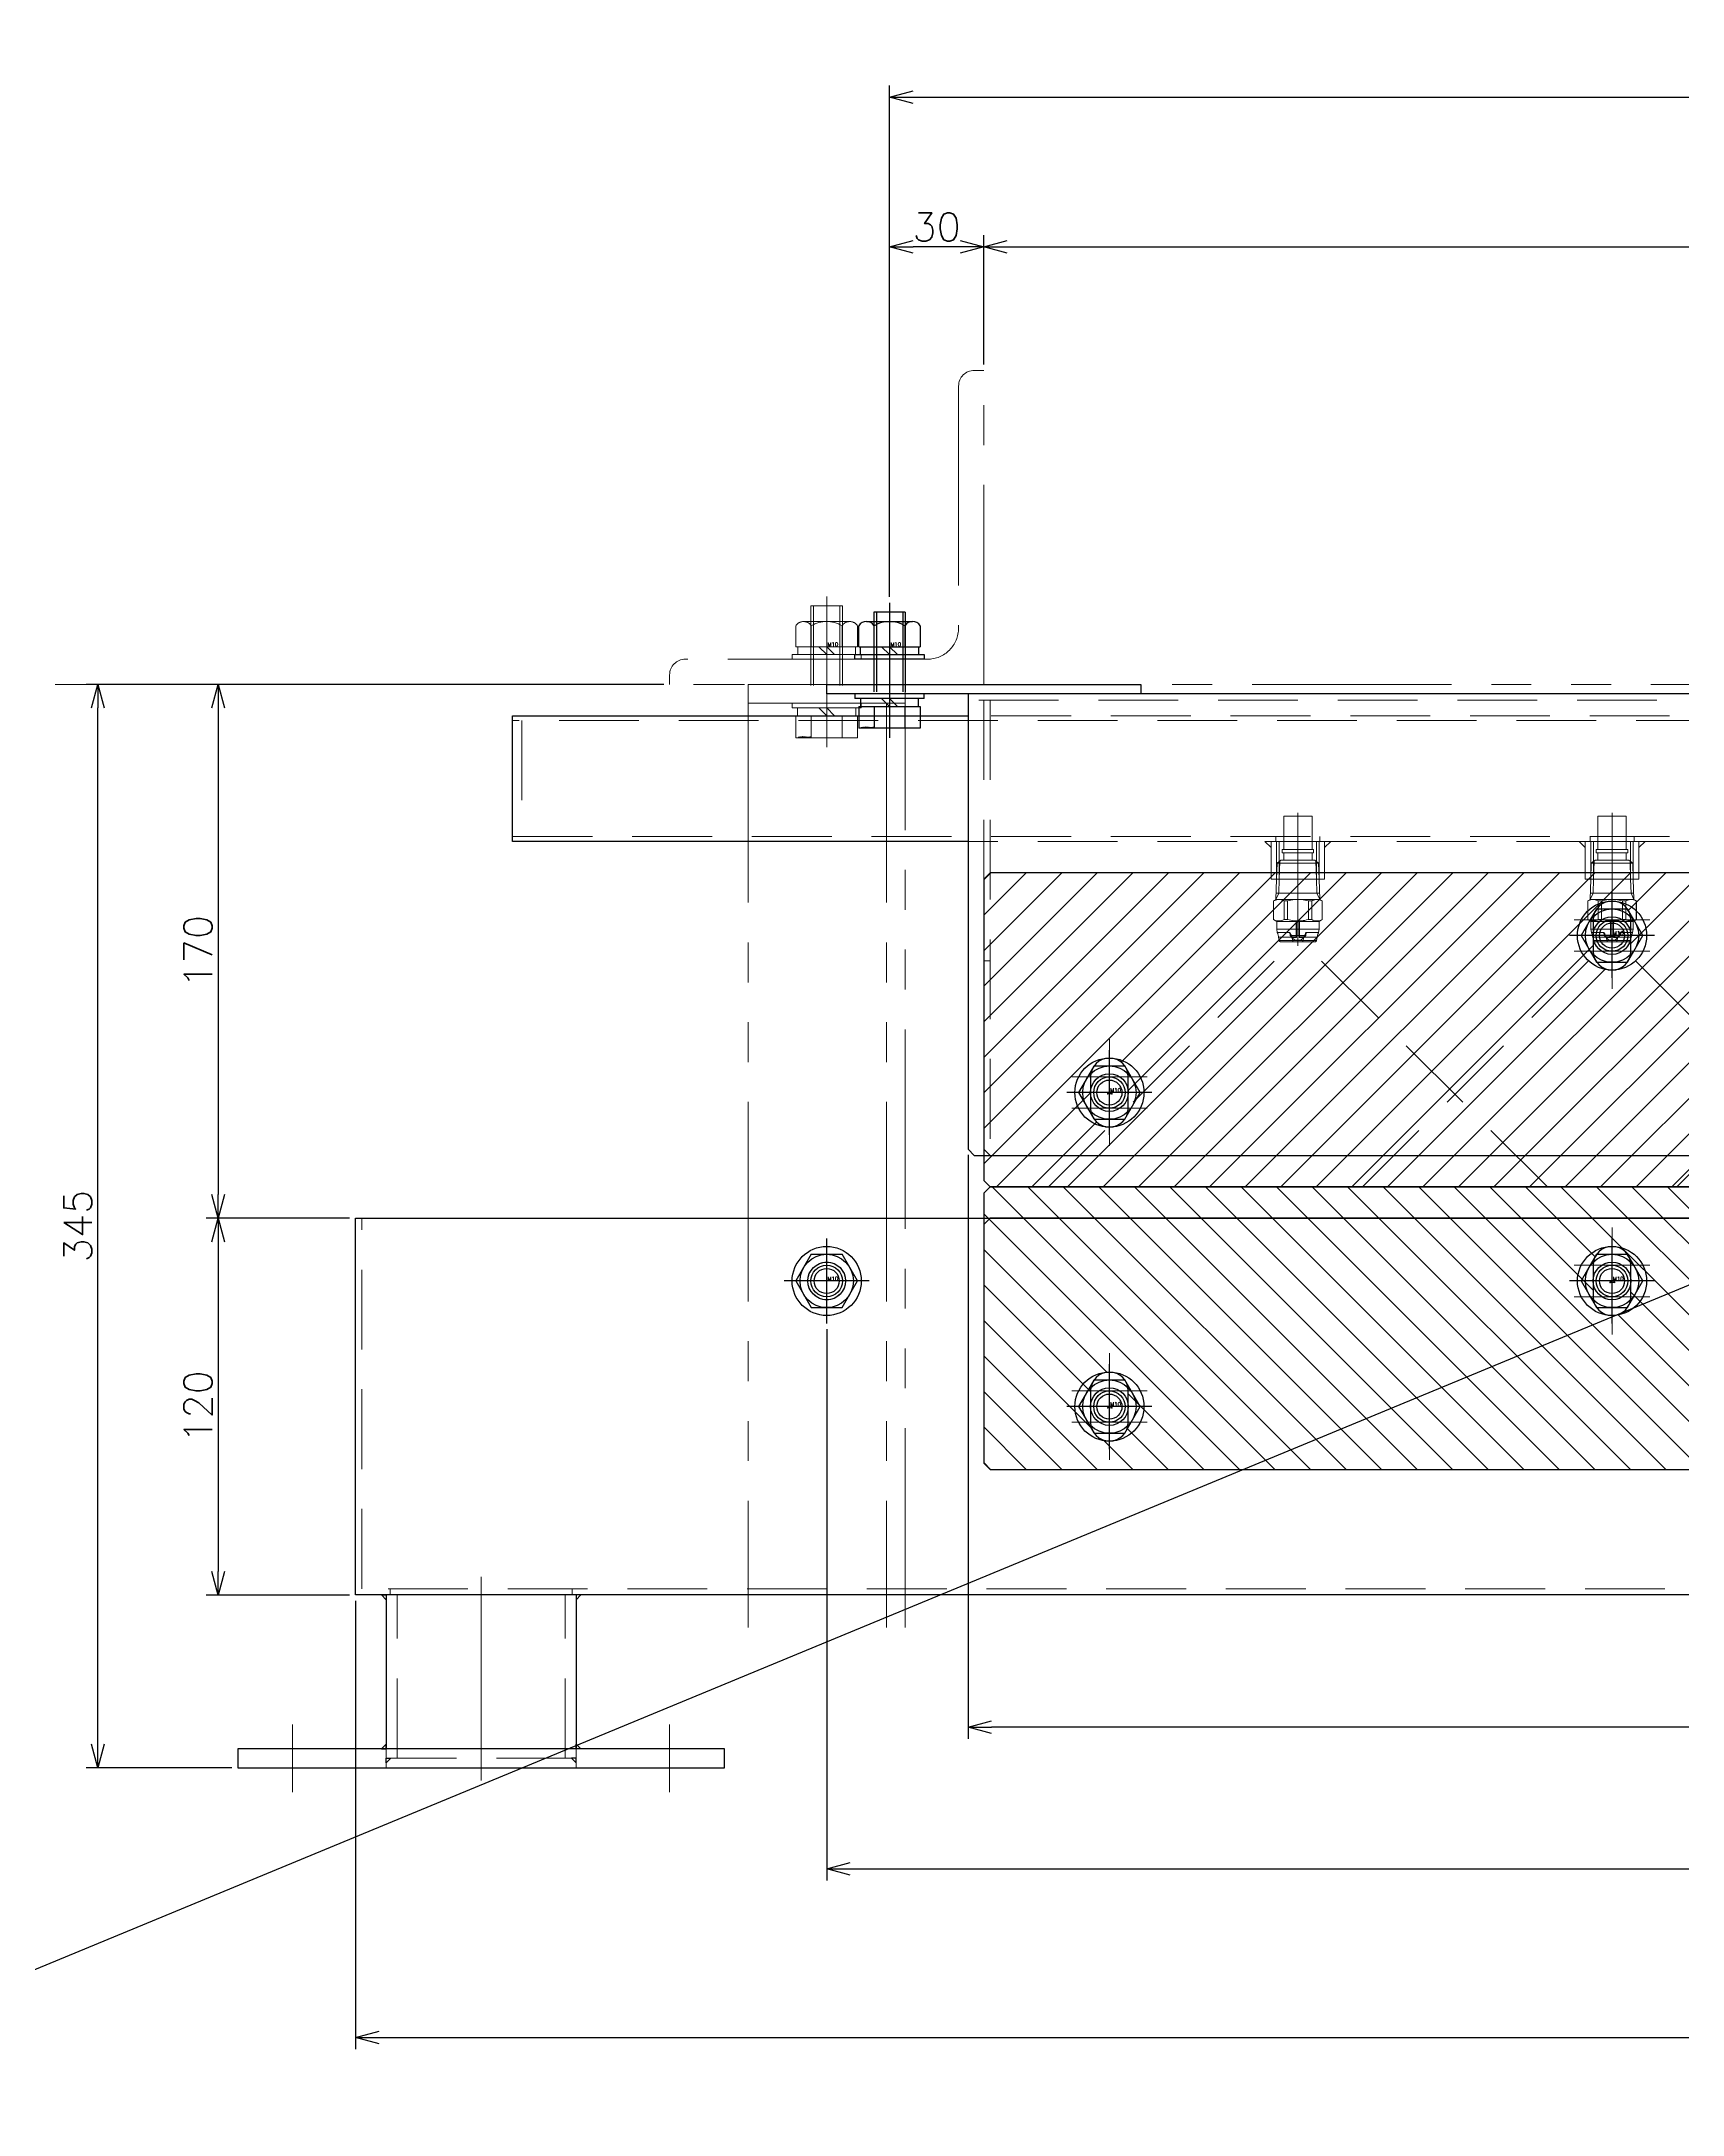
# Model space of a CAD drawing. Header units: millimetres. Extents: x -8731 to 85711, y -14522 to 31379.
# Drawn here: x 28636 to 29158, y -3557 to -2897 of the extents above; entities that cross this region are included whole.
import ezdxf
from ezdxf.xclip import XClip

# ---------------------------------------------------------------- set-up
doc = ezdxf.new("R2010")
doc.units = ezdxf.units.MM
doc.header["$LTSCALE"] = 4
doc.header["$XCLIPFRAME"] = 0
doc.header["$PDMODE"] = 99
doc.header["$PDSIZE"] = 1
for name, pattern in [('CENTER2', [28.575, 19.05, -3.175, 3.175, -3.175]), ('HIDDEN', [9.525, 6.35, -3.175]), ('PHANTOM2', [31.75, 15.875, -3.175, 3.175, -3.175, 3.175, -3.175])]:
    doc.linetypes.add(name, pattern=pattern)
for name, color, linetype, lineweight in [('01_NORMAL', 7, 'Continuous', 25), ('04_HIDDEN', 2, 'HIDDEN', 13), ('05_CENTER', 4, 'CENTER2', 13), ('06_PHANTOM', 2, 'PHANTOM2', 13), ('08_DIM', 3, 'Continuous', 13)]:
    doc.layers.add(name, color=color, linetype=linetype, lineweight=lineweight)
doc.layers.add('10_DRAFT', color=8, linetype='Continuous', lineweight=0, plot=False)
doc.styles.add('KSS_TXT', font='txt.shx', dxfattribs={"bigfont": 'extfont2.shx'})
doc.styles.add('KSS_TXT_L', font='txt.shx', dxfattribs={"height": 9, "bigfont": 'extfont2.shx'})
doc.dimstyles.new('KSS_DIM', dxfattribs={"dimscale": 3, "dimtxt": 3, "dimasz": 2.5, "dimexe": 1.25, "dimexo": 0.625, "dimtad": 1, "dimdsep": 46, "dimtxsty": 'KSS_TXT', "dimblk": 'OPEN30', "dimcen": 0, "dimazin": 2, "dimtfac": 0.75, "dimtmove": 0, "dimatfit": 3, "dimldrblk": 'OPEN30', "dimfxl": 1, "dimtolj": 1, "dimarcsym": 0})

# ---------------------------------------------------------------- blocks, each defined once
blk = doc.blocks.new('A$C448B04A9_1_1_1')
at = {"color": 0}
for p, q in [((3, 100), (0, 100)), ((0, 0), (0, 100)), ((8, 18), (8, 95)), ((95, 8), (18, 8)), ((0, 0), (100, 0)), ((100, 3), (100, 0))]:
    blk.add_line(p, q, dxfattribs=at)
for centre, radius, start, end in [((3, 95), 5, 0, 90), ((18, 18), 10, 180, 270), ((95, 3), 5, 0, 90)]:
    blk.add_arc(centre, radius, start, end, dxfattribs=at)
blk = doc.blocks.new('A$C7E374867_2_1')
at = {"color": 0, "linetype": 'CENTER2'}
blk.add_line((0, -29), (0, 14), dxfattribs=at)
at = {"color": 0}
for p, q in [((-9.81, 11), (9.81, 11)), ((-9.81, 4), (-9.81, 11)), ((-4.91, 4), (-4.91, 11)), ((4.91, 4), (4.91, 11)), ((9.81, 4), (9.81, 11)), ((-11, 1.5), (11, 1.5)), ((-11, 1.5), (-11, 0)), ((-11, 0), (11, 0)), ((9.81, 4), (-9.81, 4)), ((-9.25, 4), (-9.25, 1.5)), ((0, 1.5), (-2.5, 4)), ((0, 4), (2.5, 1.5)), ((9.25, 1.5), (9.25, 4)), ((11, 0), (11, 1.5))]:
    blk.add_line(p, q, dxfattribs=at)
at = {"color": 0, "linetype": 'HIDDEN'}
for p, q in [((-5, -26), (-5, 0)), ((-4.19, -26), (-4.19, 0)), ((4.19, -26), (4.19, 0)), ((5, -26), (5, 0)), ((-5, -26), (5, -26))]:
    blk.add_line(p, q, dxfattribs=at)
at = {"layer": '10_DRAFT', "style": 'KSS_TXT_L'}
blk.add_text('BT-M10x30L,SW,PW', height=0.3, dxfattribs=at).set_placement((5.05, 10.66))
blk = doc.blocks.new('M10Nza_1_1_1')
at = {"color": 0}
for p, q in [((-9.8, 4), (-9.8, 10.69)), ((-7.35, 12), (7.35, 12)), ((-4.9, 4), (-4.9, 10.69)), ((4.9, 10.69), (4.9, 4)), ((9.8, 10.69), (9.8, 4)), ((-9.8, 4), (9.8, 4)), ((-9.2, 1.5), (-9.2, 4)), ((0, 1.5), (-2.5, 4)), ((0, 4), (2.5, 1.5)), ((9.2, 4), (9.2, 1.5))]:
    blk.add_line(p, q, dxfattribs=at)
at = {"color": 0, "linetype": 'CENTER2'}
blk.add_line((0, 12), (0, 0), dxfattribs=at)
at = {"color": 0}
blk.add_lwpolyline([(-11, 1.5), (11, 1.5), (11, 0), (-11, 0)], close=True, dxfattribs=at)
for centre, radius, start, end in [((-7.35, 9.06), 2.94, 33.626, 146.374), ((0, 2.2), 9.8, 60, 120), ((7.35, 9.06), 2.94, 33.626, 146.374)]:
    blk.add_arc(centre, radius, start, end, dxfattribs=at)
at = {"layer": '10_DRAFT', "style": 'KSS_TXT'}
blk.add_text('M10', height=1.25, dxfattribs=at).set_placement((0.26, 4.12))
blk = doc.blocks.new('A$C28002627_1_1_1')
at = {"color": 0}
for p, q in [((-9.81, 0), (-4.91, 8.5)), ((-4.91, 8.5), (4.91, 8.5)), ((4.91, 8.5), (9.81, 0)), ((-4.91, -8.5), (-9.81, 0)), ((9.81, 0), (4.91, -8.5)), ((4.91, -8.5), (-4.91, -8.5))]:
    blk.add_line(p, q, dxfattribs=at)
at = {"color": 0, "linetype": 'CENTER2'}
for p, q in [((0, -11.18), (0, 11.18)), ((-11.18, 0), (11.18, 0))]:
    blk.add_line(p, q, dxfattribs=at)
at = {"layer": '10_DRAFT', "style": 'KSS_TXT_L'}
blk.add_text('BT-M10', height=0.3, dxfattribs=at).set_placement((-0.7, -0.54))
blk = doc.blocks.new('A$C11D0153E_1_1')
at = {"color": 4}
blk.add_line((0, 6.1), (0, -9.15), dxfattribs=at)
at = {"color": 0}
for points in [[(-20, 0), (80, 0), (80, -3), (-20, -3)], [(27, -150), (2033, -150), (2035, -148), (2035, -3), (25, -3), (25, -148)]]:
    blk.add_lwpolyline(points, close=True, dxfattribs=at)
for centre in [(230, -80), (70, -130)]:
    blk.add_circle(centre, 6, dxfattribs=at)
at = {"layer": '04_HIDDEN'}
for p, q in [((2035, -5), (25, -5)), ((30, -5), (30, -150)), ((32, -5), (32, -150)), ((30, -50), (32, -50)), ((30, -88), (32, -88))]:
    blk.add_line(p, q, dxfattribs=at)
at = {"layer": '05_CENTER'}
for p, q in [((230, -89.34), (230, -70.66)), ((239.34, -80), (220.66, -80)), ((70, -139.34), (70, -120.66)), ((79.34, -130), (60.66, -130))]:
    blk.add_line(p, q, dxfattribs=at)
at = {"layer": '04_HIDDEN'}
for p in [(230, -80), (70, -130)]:
    blk.add_blockref('A$C28002627_1_1_1', p, dxfattribs=at)
blk = doc.blocks.new('_Open30')
at = {"color": 0, "linetype": 'ByBlock', "lineweight": -2}
for p, q in [((-1, 0.268), (0, 0)), ((0, 0), (-1, -0.268)), ((0, 0), (-1, 0))]:
    blk.add_line(p, q, dxfattribs=at)
blk = doc.blocks.new('*D3048')
at = {"layer": '08_DIM', "color": 0, "lineweight": -2, "transparency": 16777216}
for p, q in [((28905.53, -3073.81), (28905.53, -2910.93)), ((30965.53, -3073.81), (30965.53, -2910.93)), ((28913.03, -2914.68), (30958.03, -2914.68))]:
    blk.add_line(p, q, dxfattribs=at)
at = {"layer": 'Defpoints', "color": 0, "transparency": 16777216}
for p in [(30965.53, -2914.68), (28905.53, -3075.69), (30965.53, -3075.69)]:
    blk.add_point(p, dxfattribs=at)
at = {"layer": '08_DIM', "color": 0, "lineweight": -2, "transparency": 16777216, "xscale": 7.5, "yscale": 7.5, "zscale": 7.5, "rotation": 180}
blk.add_blockref('_Open30', (28905.53, -2914.68), dxfattribs=at)
at = {"layer": '08_DIM', "color": 0, "lineweight": -2, "transparency": 16777216, "xscale": 7.5, "yscale": 7.5, "zscale": 7.5}
blk.add_blockref('_Open30', (30965.53, -2914.68), dxfattribs=at)
at = {"layer": '08_DIM', "color": 0, "transparency": 16777216, "insert": (29935.53, -2908.31), "char_height": 9, "attachment_point": 5, "style": 'KSS_TXT'}
blk.add_mtext('\\A1;2060', dxfattribs=at)
blk = doc.blocks.new('*D3049')
at = {"layer": '08_DIM', "color": 0, "lineweight": -2, "transparency": 16777216}
for p, q in [((28930.53, -3251.56), (28930.53, -3437.54)), ((30940.53, -3251.56), (30940.53, -3437.54)), ((30933.03, -3433.79), (28938.03, -3433.79))]:
    blk.add_line(p, q, dxfattribs=at)
at = {"layer": 'Defpoints', "color": 0, "transparency": 16777216}
for p in [(28930.53, -3249.69), (30940.53, -3249.69), (28930.53, -3433.79)]:
    blk.add_point(p, dxfattribs=at)
at = {"layer": '08_DIM', "color": 0, "lineweight": -2, "transparency": 16777216, "xscale": 7.5, "yscale": 7.5, "zscale": 7.5, "rotation": 180}
blk.add_blockref('_Open30', (28930.53, -3433.79), dxfattribs=at)
at = {"layer": '08_DIM', "color": 0, "lineweight": -2, "transparency": 16777216, "xscale": 7.5, "yscale": 7.5, "zscale": 7.5}
blk.add_blockref('_Open30', (30940.53, -3433.79), dxfattribs=at)
at = {"layer": '08_DIM', "color": 0, "transparency": 16777216, "insert": (29935.53, -3427.41), "char_height": 9, "attachment_point": 5, "style": 'KSS_TXT'}
blk.add_mtext('\\A1;2010', dxfattribs=at)
blk = doc.blocks.new('*D3050')
at = {"layer": '08_DIM', "color": 0, "lineweight": -2, "transparency": 16777216}
for p, q in [((28905.53, -3073.81), (28905.53, -2958.64)), ((28928.03, -2962.39), (28913.03, -2962.39)), ((28935.53, -2999.81), (28935.53, -2958.64))]:
    blk.add_line(p, q, dxfattribs=at)
at = {"layer": 'Defpoints', "color": 0, "transparency": 16777216}
for p in [(28905.53, -2962.39), (28935.53, -3001.69), (28905.53, -3075.69)]:
    blk.add_point(p, dxfattribs=at)
at = {"layer": '08_DIM', "color": 0, "lineweight": -2, "transparency": 16777216, "xscale": 7.5, "yscale": 7.5, "zscale": 7.5, "rotation": 180}
blk.add_blockref('_Open30', (28905.53, -2962.39), dxfattribs=at)
at = {"layer": '08_DIM', "color": 0, "lineweight": -2, "transparency": 16777216, "xscale": 7.5, "yscale": 7.5, "zscale": 7.5}
blk.add_blockref('_Open30', (28935.53, -2962.39), dxfattribs=at)
at = {"layer": '08_DIM', "color": 0, "transparency": 16777216, "insert": (28920.53, -2956.01), "char_height": 9, "attachment_point": 5, "style": 'KSS_TXT'}
blk.add_mtext('\\A1;30', dxfattribs=at)
blk = doc.blocks.new('*D3051')
at = {"layer": '08_DIM', "color": 0, "lineweight": -2, "transparency": 16777216}
for p, q in [((28935.53, -2999.81), (28935.53, -2958.64)), ((28943.03, -2962.39), (30928.03, -2962.39)), ((30935.53, -2999.81), (30935.53, -2958.64))]:
    blk.add_line(p, q, dxfattribs=at)
at = {"layer": 'Defpoints', "color": 0, "transparency": 16777216}
for p in [(30935.53, -2962.39), (28935.53, -3001.69), (30935.53, -3001.69)]:
    blk.add_point(p, dxfattribs=at)
at = {"layer": '08_DIM', "color": 0, "lineweight": -2, "transparency": 16777216, "xscale": 7.5, "yscale": 7.5, "zscale": 7.5, "rotation": 180}
blk.add_blockref('_Open30', (28935.53, -2962.39), dxfattribs=at)
at = {"layer": '08_DIM', "color": 0, "lineweight": -2, "transparency": 16777216, "xscale": 7.5, "yscale": 7.5, "zscale": 7.5}
blk.add_blockref('_Open30', (30935.53, -2962.39), dxfattribs=at)
at = {"layer": '08_DIM', "color": 0, "transparency": 16777216, "insert": (29935.53, -2956.01), "char_height": 9, "attachment_point": 5, "style": 'KSS_TXT'}
blk.add_mtext('\\A1;2000', dxfattribs=at)
blk = doc.blocks.new('A$C46CA3476_1_1')
at = {"color": 0}
blk.add_lwpolyline([(-998, -20), (998, -20), (1000, -18), (1000, 68), (998, 70), (-998, 70), (-1000, 68), (-1000, -18)], close=True, dxfattribs=at)
for centre in [(-800, 50), (-960, 0)]:
    blk.add_circle(centre, 6, dxfattribs=at)
at = {"layer": '05_CENTER'}
for p, q in [((-800, 40.66), (-800, 59.34)), ((-790.66, 50), (-809.34, 50)), ((-960, -9.34), (-960, 9.34)), ((-950.66, 0), (-969.34, 0))]:
    blk.add_line(p, q, dxfattribs=at)
blk = doc.blocks.new('10b_2_1')
at = {"color": 0, "linetype": 'CENTER2'}
for p, q in [((0, -13.51), (0, 13.51)), ((13.51, 0), (-13.51, 0))]:
    blk.add_line(p, q, dxfattribs=at)
at = {"color": 0}
for p, q in [((-4.9, 8.49), (-9.8, 0)), ((-4.9, 8.49), (4.9, 8.49)), ((9.8, 0), (4.9, 8.49)), ((-9.8, 0), (-4.9, -8.49)), ((4.9, -8.49), (9.8, 0)), ((-4.9, -8.49), (4.9, -8.49))]:
    blk.add_line(p, q, dxfattribs=at)
for radius in [11, 8.49, 5, 4]:
    blk.add_circle((0, 0), radius, dxfattribs=at)
at = {"layer": '10_DRAFT', "style": 'KSS_TXT'}
blk.add_text('M10', height=1.25, dxfattribs=at).set_placement((0.26, 0.12))
blk = doc.blocks.new('A$C3DF50A72_1_1')
at = {"color": 0}
for p, q in [((2.37, 4.5), (0, 4.5)), ((3.37, 4.5), (14, 4.5)), ((14, 4.5), (14, -4.5)), ((2.37, -4.5), (0, -4.5)), ((14, -4.5), (3.37, -4.5))]:
    blk.add_line(p, q, dxfattribs=at)
blk.add_lwpolyline([(2.37, 5), (3.37, 5), (3.37, -5), (2.37, -5)], close=True, dxfattribs=at)
at = {"layer": '05_CENTER', "color": 0}
blk.add_line((0, 0), (15.13, 0), dxfattribs=at)
blk = doc.blocks.new('1／4MVEP9010S303Wa_1_1')
at = {"color": 0}
for p, q in [((-15.99, 6.75), (-16.99, 6.57)), ((-13.49, 6.75), (-15.99, 6.75)), ((-15.99, 6.75), (-15.99, -6.75)), ((-12.91, 7.75), (-13.49, 6.75)), ((-13.49, 6.75), (-13.49, -6.75)), ((-6.94, 7.75), (-12.91, 7.75)), ((-12.91, 7.75), (-12.91, 7.73)), ((-12.91, 7.73), (-6.94, 7.73)), ((-6.49, 6.97), (-6.94, 7.75)), ((-6.94, 7.75), (-6.94, 7.73)), ((-6.49, 6.97), (-6.49, -6.97)), ((-4.49, 6.05), (-6.49, 6.97)), ((0, 6.77), (-6.49, 6.97)), ((-4.49, -6.91), (-4.49, 6.91)), ((-19.99, 5.42), (-19.99, -5.42)), ((-19.58, 5.93), (-18.49, 6.13)), ((-19.58, 5.93), (-19.58, -5.93)), ((-6.94, 4.4), (-12.91, 4.4)), ((-12.91, 4.4), (-12.91, 3.33)), ((-12.91, 3.33), (-6.94, 3.33)), ((-6.94, 4.4), (-6.94, 3.33)), ((0, 5.91), (-4.49, 6.05)), ((-18.49, -6.13), (-19.58, -5.93)), ((-16.99, -6.57), (-15.99, -6.75)), ((-6.94, -3.33), (-12.91, -3.33)), ((-12.91, -3.33), (-12.91, -4.4)), ((-12.91, -4.4), (-6.94, -4.4)), ((-6.94, -3.33), (-6.94, -4.4)), ((-4.49, -6.05), (-6.49, -6.97)), ((0, -5.91), (-4.49, -6.05)), ((-15.99, -6.75), (-13.49, -6.75)), ((-13.49, -6.75), (-12.91, -7.75)), ((-6.94, -7.73), (-12.91, -7.73)), ((-12.91, -7.73), (-12.91, -7.75)), ((-12.91, -7.75), (-6.94, -7.75)), ((-6.94, -7.75), (-6.49, -6.97)), ((-6.94, -7.73), (-6.94, -7.75)), ((-6.49, -6.97), (0, -6.77))]:
    blk.add_line(p, q, dxfattribs=at)
for points in [[(-12.91, 4.4), (-13.07, 4.74), (-13.19, 5.08), (-13.28, 5.42), (-13.33, 5.78), (-13.34, 6.13), (-13.32, 6.49), (-13.26, 6.8), (-13.17, 7.11), (-13.05, 7.42), (-12.91, 7.73)], [(-6.94, 7.73), (-6.79, 7.39), (-6.66, 7.05), (-6.57, 6.7), (-6.52, 6.35), (-6.51, 5.99), (-6.54, 5.64), (-6.6, 5.33), (-6.68, 5.02), (-6.8, 4.71), (-6.94, 4.4)], [(-19.58, 5.93), (-19.66, 5.91), (-19.75, 5.87), (-19.81, 5.82), (-19.87, 5.75), (-19.92, 5.68), (-19.96, 5.6), (-19.98, 5.52), (-19.99, 5.43), (-19.99, 5.42)], [(-18.49, 6.13), (-18.24, 6.18), (-17.99, 6.24), (-17.76, 6.3), (-17.54, 6.37), (-17.36, 6.43), (-17.28, 6.46), (-17.2, 6.49), (-17.09, 6.53), (-17.05, 6.55), (-17.02, 6.56), (-16.99, 6.57), (-16.99, 6.57)], [(-12.91, -3.33), (-13.04, -2.77), (-13.15, -2.21), (-13.23, -1.65), (-13.3, -1.08), (-13.34, -0.5), (-13.35, 0.07), (-13.33, 0.62), (-13.29, 1.16), (-13.23, 1.7), (-13.14, 2.25), (-13.04, 2.79), (-12.91, 3.33)], [(-6.94, 3.33), (-6.81, 2.77), (-6.71, 2.21), (-6.62, 1.65), (-6.56, 1.08), (-6.52, 0.5), (-6.51, -0.08), (-6.52, -0.62), (-6.56, -1.16), (-6.63, -1.7), (-6.71, -2.25), (-6.82, -2.79), (-6.94, -3.33)], [(-19.99, -5.42), (-19.98, -5.53), (-19.95, -5.62), (-19.91, -5.7), (-19.86, -5.77), (-19.79, -5.83), (-19.72, -5.88), (-19.64, -5.91), (-19.58, -5.93)], [(-16.99, -6.57), (-17, -6.57), (-17.05, -6.55), (-17.14, -6.52), (-17.25, -6.47), (-17.4, -6.42), (-17.59, -6.36), (-17.8, -6.29), (-18.04, -6.23), (-18.3, -6.17), (-18.49, -6.13)], [(-12.91, -7.73), (-13.07, -7.39), (-13.19, -7.05), (-13.28, -6.7), (-13.33, -6.35), (-13.34, -5.99), (-13.32, -5.64), (-13.26, -5.33), (-13.17, -5.02), (-13.05, -4.71), (-12.91, -4.4)], [(-6.94, -4.4), (-6.79, -4.74), (-6.66, -5.08), (-6.57, -5.42), (-6.52, -5.78), (-6.51, -6.13), (-6.54, -6.49), (-6.6, -6.8), (-6.68, -7.11), (-6.8, -7.42), (-6.94, -7.73)]]:
    blk.add_lwpolyline(points, dxfattribs=at)
at = {"layer": '04_HIDDEN', "color": 0}
for p, q in [((-18.49, 1.89), (-19.99, 1.54)), ((-19.49, 0.98), (-18.59, 1.89)), ((-19.49, 0.98), (-19.49, -0.98)), ((-18.59, 0.46), (-18.59, 1.89)), ((-13.49, 0.46), (-18.59, 0.46)), ((-18.49, 1.89), (-18.49, 6.13)), ((-17.99, 2.5), (-18.39, 2.1)), ((-18.39, 0.5), (-18.39, 2.1)), ((-13.49, 0.5), (-18.39, 0.5)), ((-16.99, 2.6), (-17.99, 2.5)), ((-17.99, 2.5), (-17.99, -2.5)), ((-17.96, 2.07), (-17.99, 2.06)), ((-17.96, 2.07), (-17.96, -2.07)), ((-16.99, 2.6), (-16.99, 6.57)), ((-19.99, -1.54), (-18.49, -1.89)), ((-18.59, -1.89), (-19.49, -0.98)), ((-13.49, -0.46), (-18.59, -0.46)), ((-18.59, -1.89), (-18.59, -0.46)), ((-18.49, -6.13), (-18.49, -1.89)), ((-18.39, -0.5), (-13.49, -0.5)), ((-18.39, -2.1), (-18.39, -0.5)), ((-18.39, -2.1), (-17.99, -2.5)), ((-17.96, -2.07), (-17.99, -2.06)), ((-17.99, -2.5), (-16.99, -2.6)), ((-16.99, -6.57), (-16.99, -2.6))]:
    blk.add_line(p, q, dxfattribs=at)
for points in [[(-18.59, 1.89), (-18.52, 1.96), (-18.45, 2.03), (-18.41, 2.07), (-18.4, 2.09), (-18.39, 2.1)], [(-18.39, 0.5), (-18.39, 0.5), (-18.41, 0.49), (-18.44, 0.48), (-18.49, 0.47), (-18.55, 0.46), (-18.59, 0.46)], [(-17.99, 2.06), (-18.23, 1.97), (-18.36, 1.93), (-18.49, 1.89)], [(-16.99, 2.6), (-17, 2.6), (-17.03, 2.57), (-17.09, 2.53), (-17.18, 2.47), (-17.3, 2.4), (-17.45, 2.31), (-17.63, 2.22), (-17.79, 2.14), (-17.96, 2.07)], [(-18.59, -0.46), (-18.53, -0.46), (-18.47, -0.47), (-18.43, -0.49), (-18.4, -0.5), (-18.39, -0.5)], [(-18.39, -2.1), (-18.39, -2.1), (-18.4, -2.09), (-18.41, -2.08), (-18.45, -2.04), (-18.52, -1.96), (-18.59, -1.89)], [(-18.49, -1.89), (-18.36, -1.93), (-18.24, -1.96), (-18.11, -2.01), (-17.99, -2.06)], [(-17.96, -2.07), (-17.74, -2.17), (-17.53, -2.27), (-17.34, -2.38), (-17.26, -2.43), (-17.18, -2.47), (-17.09, -2.53), (-17.02, -2.58), (-16.99, -2.6), (-16.99, -2.6)]]:
    blk.add_lwpolyline(points, dxfattribs=at)
at = {"layer": '05_CENTER', "color": 0}
blk.add_line((-21.29, 0), (6.01, 0), dxfattribs=at)
at = {"layer": '10_DRAFT'}
for p, q in [((0, 6.77), (0, -6.77)), ((5.01, 6.61), (0, 6.77)), ((6.01, 5.39), (5.01, 6.61)), ((5.01, 6.61), (5.01, -6.61)), ((5.73, 5.73), (0, 5.91)), ((6.01, 5.39), (6.01, -5.39)), ((6.01, 5.38), (6.01, -5.38)), ((5.73, -5.73), (0, -5.91)), ((5.01, -6.61), (6.01, -5.39)), ((0, -6.77), (5.01, -6.61))]:
    blk.add_line(p, q, dxfattribs=at)
blk.add_blockref('A$C3DF50A72_1_1', (6.01, 0), dxfattribs=at)
blk = doc.blocks.new('A$C67362F98_1_1')
at = {"color": 0}
blk.add_lwpolyline([(1100, -20), (-1150, -20), (-1150, 20), (1100, 20)], close=True, dxfattribs=at)
at = {"color": 3}
for points in [[(-908.5, -20), (-910.5, -20), (-908.5, -22), (-908.5, -22)], [(-891.5, -20), (-889.5, -20), (-891.5, -22), (-891.5, -22)], [(-808.5, -20), (-810.5, -20), (-808.5, -22), (-808.5, -22)], [(-791.5, -20), (-789.5, -20), (-791.5, -22), (-791.5, -22)]]:
    blk.add_lwpolyline(points, close=True, dxfattribs=at)
for points in [[(-891.5, -20), (-891.5, -32), (-908.5, -32), (-908.5, -20)], [(-791.5, -20), (-791.5, -32), (-808.5, -32), (-808.5, -20)]]:
    blk.add_lwpolyline(points, close=True)
at = {"layer": '04_HIDDEN'}
for p, q in [((1100, 18.5), (-1150, 18.5)), ((-1147, 18.5), (-1147, -18.5)), ((-1150, -18.5), (1100, -18.5)), ((-907, -18.5), (-907, -20)), ((-893, -18.5), (-893, -20)), ((-807, -18.5), (-807, -20)), ((-793, -18.5), (-793, -20)), ((-906.77, -20), (-906.77, -32)), ((-905.91, -20), (-905.91, -32)), ((-894.09, -20), (-894.09, -32)), ((-893.23, -20), (-893.23, -32)), ((-806.77, -20), (-806.77, -32)), ((-805.91, -20), (-805.91, -32)), ((-794.09, -20), (-794.09, -32)), ((-793.23, -20), (-793.23, -32))]:
    blk.add_line(p, q, dxfattribs=at)
at = {"layer": '05_CENTER'}
for p, q in [((-900, -35.32), (-900, -16.28)), ((-800, -35.32), (-800, -16.28))]:
    blk.add_line(p, q, dxfattribs=at)
blk = doc.blocks.new('A$C0C3B4FB7_1_1')
at = {"color": 4}
for p, q in [((-979.41, -110), (-900, -30.59)), ((-820.59, -110), (-900, -30.59)), ((-879.41, -110), (-800, -30.59)), ((-720.59, -110), (-800, -30.59)), ((-779.41, -110), (-700, -30.59))]:
    blk.add_line(p, q, dxfattribs=at)
blk.add_blockref('A$C67362F98_1_1', (0, 20))
at = {"color": 4, "rotation": 90}
for p in [(-900, -12), (-800, -12)]:
    blk.add_blockref('1／4MVEP9010S303Wa_1_1', p, dxfattribs=at)
blk = doc.blocks.new('A$C75D40B34_1_1')
h = blk.add_hatch()
h.set_pattern_fill('_USER', color=3, scale=8, angle=45, pattern_type=0)
h.set_pattern_definition([(45, (8933.499, 6951.158), (-5.656854, 5.656854), [])])
h.paths.add_polyline_path([(-998, 70), (-1000, 68), (-1000, -28), (-998, -30), (998, -30), (1000, -28), (1000, 68), (998, 70)])
h.paths.add_polyline_path([(-954, 5), (-954, -5, -1), (-966, -5), (-966, 5, -1)], flags=16)
h.paths.add_polyline_path([(-806, 45), (-806, 55, -1), (-794, 55), (-794, 45, -1)], flags=16)
h.paths.add_polyline_path([(-634, 5), (-634, -5, -1), (-646, -5), (-646, 5, -1)], flags=16)
h.paths.add_polyline_path([(-486, 45), (-486, 55, -1), (-474, 55), (-474, 45, -1)], flags=16)
h.paths.add_polyline_path([(-326, 5, -1), (-314, 5), (-314, -5, -1), (-326, -5)], flags=16)
h.paths.add_polyline_path([(-166, 45), (-166, 55, -1), (-154, 55), (-154, 45, -1)], flags=16)
h.paths.add_polyline_path([(-6, 5, -1), (6, 5), (6, -5, -1), (-6, -5)], flags=16)
h.paths.add_polyline_path([(154, 45), (154, 55, -1), (166, 55), (166, 45, -1)], flags=16)
h.paths.add_polyline_path([(314, 5, -1), (326, 5), (326, -5, -1), (314, -5)], flags=16)
h.paths.add_polyline_path([(474, 45), (474, 55, -1), (486, 55), (486, 45, -1)], flags=16)
h.paths.add_polyline_path([(634, 5, -1), (646, 5), (646, -5, -1), (634, -5)], flags=16)
h.paths.add_polyline_path([(794, 45), (794, 55, -1), (806, 55), (806, 45, -1)], flags=16)
h.paths.add_polyline_path([(954, 5, -1), (966, 5), (966, -5, -1), (954, -5)], flags=16)
at = {"color": 0}
blk.add_lwpolyline([(-998, -30), (998, -30), (1000, -28), (1000, 68), (998, 70), (-998, 70), (-1000, 68), (-1000, -28)], close=True, dxfattribs=at)
for points in [[(-806, 55), (-806, 45, 1), (-794, 45), (-794, 55, 1)], [(-966, 5), (-966, -5, 1), (-954, -5), (-954, 5, 1)]]:
    blk.add_lwpolyline(points, format="xyb", close=True, dxfattribs=at)
at = {"layer": '05_CENTER'}
for p, q in [((-800, 33), (-800, 67)), ((-812, 55), (-788, 55)), ((-812, 50), (-788, 50)), ((-812, 45), (-788, 45)), ((-960, -17), (-960, 17)), ((-972, 5), (-948, 5)), ((-972, 0), (-948, 0)), ((-972, -5), (-948, -5))]:
    blk.add_line(p, q, dxfattribs=at)
blk = doc.blocks.new('A$C433F3B64_1_1')
at = {"color": 0}
for p, q in [((-1190.25, -60), (-1190.25, -109)), ((-1129.75, -60), (-1129.75, -109))]:
    blk.add_line(p, q, dxfattribs=at)
blk.add_lwpolyline([(-1200, 60), (1200, 60), (1200, -60), (-1200, -60)], close=True, dxfattribs=at)
at = {"color": 3}
for points in [[(-1190.25, -60), (-1190.25, -61.5), (-1190.25, -61.5), (-1191.75, -60)], [(-1129.75, -60), (-1129.75, -61.5), (-1129.75, -61.5), (-1128.25, -60)], [(-1190.25, -109), (-1190.25, -107.5), (-1190.25, -107.5), (-1191.75, -109)], [(-1190.25, -112), (-1188.75, -112), (-1188.75, -112), (-1190.25, -113.5)], [(-1129.75, -112), (-1131.25, -112), (-1131.25, -112), (-1129.75, -113.5)], [(-1129.75, -109), (-1129.75, -107.5), (-1129.75, -107.5), (-1128.25, -109)]]:
    blk.add_lwpolyline(points, close=True, dxfattribs=at)
blk.add_lwpolyline([(-1237.5, -115), (-1082.5, -115), (-1082.5, -109), (-1237.5, -109)], close=True)
at = {"color": 0}
for centre in [(-1050, 40), (-800, 40), (-960, 0)]:
    blk.add_circle(centre, 6, dxfattribs=at)
at = {"layer": '04_HIDDEN'}
for p, q in [((-1198, -58), (-1198, 60)), ((1198, -58), (-1198, -58)), ((-1189, -58), (-1189, -60)), ((-1131, -58), (-1131, -60)), ((-1186.75, -112), (-1186.75, -60)), ((-1133.25, -112), (-1133.25, -60)), ((-1190.25, -109), (-1190.25, -115)), ((-1129.75, -112), (-1190.25, -112)), ((-1129.75, -109), (-1129.75, -115))]:
    blk.add_line(p, q, dxfattribs=at)
at = {"layer": '05_CENTER'}
for p, q in [((-1050, 30.66), (-1050, 49.34)), ((-800, 30.66), (-800, 49.34)), ((-1040.66, 40), (-1059.34, 40)), ((-790.66, 40), (-809.34, 40)), ((-960, -9.34), (-960, 9.34)), ((-950.66, 0), (-969.34, 0)), ((-1160, -54.23), (-1160, -119.07)), ((-1220, -101.26), (-1220, -122.79)), ((-1100, -101.26), (-1100, -122.79))]:
    blk.add_line(p, q, dxfattribs=at)
at = {"layer": '04_HIDDEN'}
for p in [(-800, 40), (-960, 0)]:
    blk.add_blockref('A$C28002627_1_1_1', p, dxfattribs=at)
blk = doc.blocks.new('*D3104')
at = {"layer": '08_DIM', "color": 0, "lineweight": -2, "transparency": 16777216}
for p, q in [((28885.53, -3307.07), (28885.53, -3482.63)), ((30985.53, -3307.07), (30985.53, -3482.63)), ((28893.03, -3478.88), (30978.03, -3478.88))]:
    blk.add_line(p, q, dxfattribs=at)
at = {"layer": 'Defpoints', "color": 0, "transparency": 16777216}
for p in [(28885.53, -3305.2), (30985.53, -3305.2), (30985.53, -3478.88)]:
    blk.add_point(p, dxfattribs=at)
at = {"layer": '08_DIM', "color": 0, "lineweight": -2, "transparency": 16777216, "xscale": 7.5, "yscale": 7.5, "zscale": 7.5, "rotation": 180}
blk.add_blockref('_Open30', (28885.53, -3478.88), dxfattribs=at)
at = {"layer": '08_DIM', "color": 0, "lineweight": -2, "transparency": 16777216, "xscale": 7.5, "yscale": 7.5, "zscale": 7.5}
blk.add_blockref('_Open30', (30985.53, -3478.88), dxfattribs=at)
at = {"layer": '08_DIM', "color": 0, "transparency": 16777216, "insert": (29935.53, -3472.5), "char_height": 9, "attachment_point": 5, "style": 'KSS_TXT'}
blk.add_mtext('\\A1;2100', dxfattribs=at)
blk = doc.blocks.new('*D3105')
at = {"layer": '08_DIM', "color": 0, "lineweight": -2, "transparency": 16777216}
for p, q in [((28735.53, -3393.56), (28735.53, -3536.34)), ((31135.53, -3393.56), (31135.53, -3536.34)), ((28743.03, -3532.59), (31128.03, -3532.59))]:
    blk.add_line(p, q, dxfattribs=at)
at = {"layer": 'Defpoints', "color": 0, "transparency": 16777216}
for p in [(28735.53, -3391.69), (31135.53, -3391.69), (31135.53, -3532.59)]:
    blk.add_point(p, dxfattribs=at)
at = {"layer": '08_DIM', "color": 0, "lineweight": -2, "transparency": 16777216, "xscale": 7.5, "yscale": 7.5, "zscale": 7.5, "rotation": 180}
blk.add_blockref('_Open30', (28735.53, -3532.59), dxfattribs=at)
at = {"layer": '08_DIM', "color": 0, "lineweight": -2, "transparency": 16777216, "xscale": 7.5, "yscale": 7.5, "zscale": 7.5}
blk.add_blockref('_Open30', (31135.53, -3532.59), dxfattribs=at)
at = {"layer": '08_DIM', "color": 0, "transparency": 16777216, "insert": (29935.53, -3526.21), "char_height": 9, "attachment_point": 5, "style": 'KSS_TXT'}
blk.add_mtext('\\A1;2400', dxfattribs=at)
blk = doc.blocks.new('*D3106')
at = {"layer": '08_DIM', "color": 0, "lineweight": -2, "transparency": 16777216}
for p, q in [((28833.66, -3101.69), (28688.03, -3101.69)), ((28691.78, -3109.19), (28691.78, -3264.19)), ((28733.66, -3271.69), (28688.03, -3271.69))]:
    blk.add_line(p, q, dxfattribs=at)
at = {"layer": 'Defpoints', "color": 0, "transparency": 16777216}
for p in [(28835.53, -3101.69), (28691.78, -3271.69), (28735.53, -3271.69)]:
    blk.add_point(p, dxfattribs=at)
at = {"layer": '08_DIM', "color": 0, "lineweight": -2, "transparency": 16777216, "xscale": 7.5, "yscale": 7.5, "zscale": 7.5}
for p, rotation in [((28691.78, -3101.69), 90), ((28691.78, -3271.69), 270)]:
    blk.add_blockref('_Open30', p, dxfattribs=dict(at, rotation=rotation))
at = {"layer": '08_DIM', "color": 0, "transparency": 16777216, "insert": (28685.41, -3186.69), "char_height": 9, "attachment_point": 5, "rotation": 90, "style": 'KSS_TXT'}
blk.add_mtext('\\A1;170', dxfattribs=at)
blk = doc.blocks.new('*D3107')
at = {"layer": '08_DIM', "color": 0, "lineweight": -2, "transparency": 16777216}
for p, q in [((28733.66, -3271.69), (28688.03, -3271.69)), ((28691.78, -3279.19), (28691.78, -3384.19)), ((28733.66, -3391.69), (28688.03, -3391.69))]:
    blk.add_line(p, q, dxfattribs=at)
at = {"layer": 'Defpoints', "color": 0, "transparency": 16777216}
for p in [(28735.53, -3271.69), (28691.78, -3391.69), (28735.53, -3391.69)]:
    blk.add_point(p, dxfattribs=at)
at = {"layer": '08_DIM', "color": 0, "lineweight": -2, "transparency": 16777216, "xscale": 7.5, "yscale": 7.5, "zscale": 7.5}
for p, rotation in [((28691.78, -3271.69), 90), ((28691.78, -3391.69), 270)]:
    blk.add_blockref('_Open30', p, dxfattribs=dict(at, rotation=rotation))
at = {"layer": '08_DIM', "color": 0, "transparency": 16777216, "insert": (28685.41, -3331.69), "char_height": 9, "attachment_point": 5, "rotation": 90, "style": 'KSS_TXT'}
blk.add_mtext('\\A1;120', dxfattribs=at)
blk = doc.blocks.new('*D3108')
at = {"layer": '08_DIM', "color": 0, "lineweight": -2, "transparency": 16777216}
for p, q in [((28833.66, -3101.69), (28649.78, -3101.69)), ((28653.53, -3439.19), (28653.53, -3109.19)), ((28696.16, -3446.69), (28649.78, -3446.69))]:
    blk.add_line(p, q, dxfattribs=at)
at = {"layer": 'Defpoints', "color": 0, "transparency": 16777216}
for p in [(28653.53, -3101.69), (28835.53, -3101.69), (28698.03, -3446.69)]:
    blk.add_point(p, dxfattribs=at)
at = {"layer": '08_DIM', "color": 0, "lineweight": -2, "transparency": 16777216, "xscale": 7.5, "yscale": 7.5, "zscale": 7.5}
for p, rotation in [((28653.53, -3101.69), 90), ((28653.53, -3446.69), 270)]:
    blk.add_blockref('_Open30', p, dxfattribs=dict(at, rotation=rotation))
at = {"layer": '08_DIM', "color": 0, "transparency": 16777216, "insert": (28647.15, -3274.19), "char_height": 9, "attachment_point": 5, "rotation": 90, "style": 'KSS_TXT'}
blk.add_mtext('\\A1;345', dxfattribs=at)
blk = doc.blocks.new('A$C4E6B2AD6_1_1')
h = blk.add_hatch()
h.set_pattern_fill('_USER', color=3, scale=8, angle=135, pattern_type=0)
h.set_pattern_definition([(135, (9279.8095, 5252.723), (-5.656854, -5.656854), [])])
h.paths.add_polyline_path([(-998, 70), (-1000, 68), (-1000, -18), (-998, -20), (998, -20), (1000, -18), (1000, 68), (998, 70)])
h.paths.add_polyline_path([(-954, 5), (-954, -5, -1), (-966, -5), (-966, 5, -1)], flags=16)
h.paths.add_polyline_path([(-806, 35), (-806, 45, -1), (-794, 45), (-794, 35, -1)], flags=16)
h.paths.add_polyline_path([(-634, 5), (-634, -5, -1), (-646, -5), (-646, 5, -1)], flags=16)
h.paths.add_polyline_path([(-486, 35), (-486, 45, -1), (-474, 45), (-474, 35, -1)], flags=16)
h.paths.add_polyline_path([(-314, 5), (-314, -5, -1), (-326, -5), (-326, 5, -1)], flags=16)
h.paths.add_polyline_path([(-166, 35), (-166, 45, -1), (-154, 45), (-154, 35, -1)], flags=16)
h.paths.add_polyline_path([(6, 5), (6, -5, -1), (-6, -5), (-6, 5, -1)], flags=16)
h.paths.add_polyline_path([(154, 35), (154, 45, -1), (166, 45), (166, 35, -1)], flags=16)
h.paths.add_polyline_path([(314, 5, -1), (326, 5), (326, -5, -1), (314, -5)], flags=16)
h.paths.add_polyline_path([(474, 35), (474, 45, -1), (486, 45), (486, 35, -1)], flags=16)
h.paths.add_polyline_path([(634, 5, -1), (646, 5), (646, -5, -1), (634, -5)], flags=16)
h.paths.add_polyline_path([(794, 35), (794, 45, -1), (806, 45), (806, 35, -1)], flags=16)
h.paths.add_polyline_path([(954, 5, -1), (966, 5), (966, -5, -1), (954, -5)], flags=16)
at = {"color": 0}
blk.add_lwpolyline([(-998, -20), (998, -20), (1000, -18), (1000, 68), (998, 70), (-998, 70), (-1000, 68), (-1000, -18)], close=True, dxfattribs=at)
for points in [[(-806, 45), (-806, 35, 1), (-794, 35), (-794, 45, 1)], [(-966, 5), (-966, -5, 1), (-954, -5), (-954, 5, 1)]]:
    blk.add_lwpolyline(points, format="xyb", close=True, dxfattribs=at)
at = {"layer": '05_CENTER'}
for p, q in [((-800, 23), (-800, 57)), ((-812, 45), (-788, 45)), ((-812, 40), (-788, 40)), ((-812, 35), (-788, 35)), ((-960, -17), (-960, 17)), ((-972, 5), (-948, 5)), ((-972, 0), (-948, 0)), ((-972, -5), (-948, -5))]:
    blk.add_line(p, q, dxfattribs=at)
blk = doc.blocks.new('A$C01A747DA_1_1')
at = {"color": 0}
blk.add_lwpolyline([(-998, -20), (998, -20), (1000, -18), (1000, 58), (998, 60), (-998, 60), (-1000, 58), (-1000, -18)], close=True, dxfattribs=at)
for centre in [(-800, 40), (-960, 0)]:
    blk.add_circle(centre, 6, dxfattribs=at)
at = {"layer": '05_CENTER'}
for p, q in [((-800, 30.66), (-800, 49.34)), ((-790.66, 40), (-809.34, 40)), ((-960, -9.34), (-960, 9.34)), ((-950.66, 0), (-969.34, 0))]:
    blk.add_line(p, q, dxfattribs=at)
blk = doc.blocks.new('A$C6DBB619B_1_1_1')
at = {"color": 0}
blk.add_line((9, 19), (363, 19), dxfattribs=at)
for points in [[(9, 25), (3, 25), (3, -25), (9, -25)], [(363, 25), (9, 25), (9, -25), (358, -25), (363, -20)]]:
    blk.add_lwpolyline(points, close=True, dxfattribs=at)
blk.add_circle((193, 0), 6, dxfattribs=at)
at = {"layer": '05_CENTER'}
for p, q in [((193, -10.29), (193, 10.29)), ((-3.66, 0), (15.43, 0)), ((203.29, 0), (182.71, 0))]:
    blk.add_line(p, q, dxfattribs=at)
blk = doc.blocks.new('A$C1A3C2C0C_1_1_1')
at = {"color": 0, "linetype": 'CENTER2'}
blk.add_line((0, -34), (0, 14), dxfattribs=at)
at = {"color": 0}
for p, q in [((-9.81, 11), (9.81, 11)), ((-9.81, 4), (-9.81, 11)), ((-4.91, 4), (-4.91, 11)), ((4.91, 4), (4.91, 11)), ((9.81, 4), (9.81, 11)), ((-11, 1.5), (11, 1.5)), ((-11, 1.5), (-11, 0)), ((9.81, 4), (-9.81, 4)), ((-9.25, 4), (-9.25, 1.5)), ((0, 1.5), (-2.5, 4)), ((0, 4), (2.5, 1.5)), ((9.25, 1.5), (9.25, 4)), ((11, 0), (11, 1.5)), ((-11, 0), (11, 0))]:
    blk.add_line(p, q, dxfattribs=at)
at = {"color": 0, "linetype": 'HIDDEN'}
for p, q in [((-5, -31), (-5, 0)), ((-4.19, -31), (-4.19, 0)), ((4.19, -31), (4.19, 0)), ((5, -31), (5, 0)), ((-5, -31), (5, -31))]:
    blk.add_line(p, q, dxfattribs=at)
at = {"layer": '10_DRAFT', "style": 'KSS_TXT_L'}
blk.add_text('BT-M10x35L,SW,PW', height=0.3, dxfattribs=at).set_placement((5.1, 10.66))
blk = doc.blocks.new('A$C02DF1680_1_1')
for name, p, rotation in [('A$C1A3C2C0C_1_1_1', (0, -6), 180), ('A$C6DBB619B_1_1_1', (0, 3), 270)]:
    blk.add_blockref(name, p, dxfattribs=dict(rotation=rotation))
blk.add_blockref('M10Nza_1_1_1', (0, 8))

msp = doc.modelspace()

# ---------------------------------------------------------------- linework, layer by layer
at = {"color": 3}
msp.add_line((31753.48142, -2219.23166), (27988.0985, -3778.16115), dxfattribs=at)
at = {"layer": '01_NORMAL'}
for p, q in [((28785.53393, -3151.68767), (28785.53393, -3111.68767)), ((28785.53393, -3111.68767), (28930.53393, -3111.68767)), ((28930.53393, -3151.68767), (28785.53393, -3151.68767))]:
    msp.add_line(p, q, dxfattribs=at)
at = {"layer": '06_PHANTOM'}
msp.add_line((28131.9321, -3101.68767), (31603.49766, -3101.68767), dxfattribs=at)
at = {"layer": '06_PHANTOM', "color": 6}
msp.add_line((28985.53393, -3261.68767), (30885.53393, -3261.68767), dxfattribs=at)

# ---------------------------------------------------------------- block references
at = {"rotation": 180}
msp.add_blockref('A$C7E374867_2_1', (28905.53393, -3104.68767), dxfattribs=at)
msp.add_blockref('A$C7E374867_2_1', (28905.53393, -3104.68767), dxfattribs=at)
for name, p in [('M10Nza_1_1_1', (28905.53394, -3093.68767)), ('M10Nza_1_1_1', (28905.53394, -3093.68767)), ('A$C11D0153E_1_1', (28905.53394, -3101.68767)), ('A$C46CA3476_1_1', (29935.53393, -3231.68767)), ('10b_2_1', (29135.53393, -3181.68767)), ('10b_2_1', (28975.53393, -3231.68767)), ('A$C433F3B64_1_1', (29935.53393, -3331.68767)), ('A$C01A747DA_1_1', (29935.53393, -3331.68767)), ('10b_2_1', (28885.53394, -3291.68767)), ('10b_2_1', (29135.53393, -3291.68767)), ('10b_2_1', (28975.53393, -3331.68767))]:
    msp.add_blockref(name, p)
at = {"color": 3}
for name, p in [('A$C75D40B34_1_1', (29935.53393, -3231.68767)), ('A$C4E6B2AD6_1_1', (29935.53393, -3331.68767))]:
    msp.add_blockref(name, p, dxfattribs=at)
at = {"layer": '04_HIDDEN'}
msp.add_blockref('A$C0C3B4FB7_1_1', (29935.53393, -3151.68767), dxfattribs=at)
at = {"layer": '06_PHANTOM', "rotation": 90.00000000000006}
msp.add_blockref('A$C448B04A9_1_1_1', (28935.53394, -3101.68767), dxfattribs=at)
at = {"layer": '06_PHANTOM'}
ref = msp.add_blockref('A$C02DF1680_1_1', (28885.53394, -3101.68767), dxfattribs=at)
XClip(ref).set_block_clipping_path([(-41.3334949418, -300.3811903187), (2146.7539922755, 50.1490073305)])

# ---------------------------------------------------------------- dimensions: what is measured, and where the dimension line sits
at = {"layer": '08_DIM'}
for base, p1, p2, picture, middle in [((30965.53393, -2914.68098), (28905.53396, -3075.68767), (30965.53393, -3075.68767), '*D3048', (29935.53394, -2908.30598)), ((28905.53396, -2962.3854), (28935.53394, -3001.68767), (28905.53396, -3075.68767), '*D3050', (28920.53395, -2956.0104)), ((30935.53396, -2962.3854), (28935.53394, -3001.68767), (30935.53396, -3001.68767), '*D3051', (29935.53395, -2956.0104)), ((28930.53393, -3433.78607), (30940.53393, -3249.68767), (28930.53393, -3249.68767), '*D3049', (29935.53393, -3427.41107)), ((30985.53391, -3478.87519), (28885.53394, -3305.19995), (30985.53391, -3305.19995), '*D3104', (29935.53393, -3472.50019)), ((31135.53393, -3532.5864), (28735.53393, -3391.68767), (31135.53393, -3391.68767), '*D3105', (29935.53393, -3526.2114))]:
    dim = msp.add_linear_dim(base=base, p1=p1, p2=p2, dimstyle='KSS_DIM', override={"dimscale": 3}, dxfattribs=at)
    dim.commit()
    dim.dimension.update_dxf_attribs({"geometry": picture, "text_midpoint": middle})
for base, p1, p2, picture, middle in [((28653.52685, -3101.68767), (28698.03393, -3446.68767), (28835.53394, -3101.68767), '*D3108', (28647.1456, -3274.18767)), ((28691.78158, -3271.68767), (28835.53394, -3101.68767), (28735.53393, -3271.68767), '*D3106', (28685.40658, -3186.68767)), ((28691.78158, -3391.68767), (28735.53393, -3271.68767), (28735.53393, -3391.68767), '*D3107', (28685.40658, -3331.68767))]:
    dim = msp.add_linear_dim(base=base, p1=p1, p2=p2, angle=90, dimstyle='KSS_DIM', override={"dimscale": 3}, dxfattribs=at)
    dim.commit()
    dim.dimension.update_dxf_attribs({"geometry": picture, "text_midpoint": middle})

doc.saveas('drawing.dxf')
